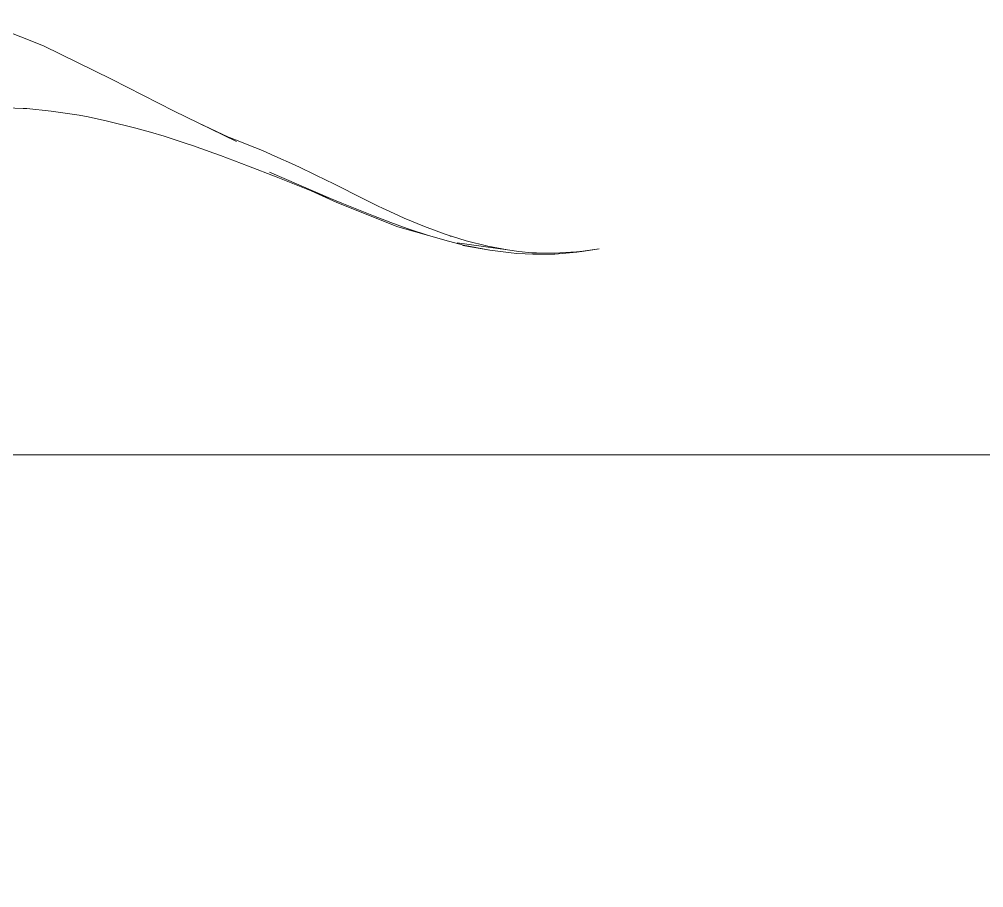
# Model space of a CAD drawing. Header units: inches. Extents: x 249 to 1192, y -18 to 440.
# Drawn here: x 629.0935 to 629.3879, y 185.7296 to 185.9947 of the extents above; entities that cross this region are included whole.
import ezdxf

# ---------------------------------------------------------------- set-up
doc = ezdxf.new("R2010")
doc.units = ezdxf.units.IN
doc.header["$MEASUREMENT"] = 0
for name, color, linetype, lineweight in [('BALOK', 3, 'Continuous', 20), ('DINDING', 6, 'Continuous', 0), ('VEGETASI', 60, 'Continuous', 0)]:
    doc.layers.add(name, color=color, linetype=linetype, lineweight=lineweight)

# ---------------------------------------------------------------- blocks, each defined once
blk = doc.blocks.new('tanaman')
for p, q in [((585.08549, 359.95492), (585.10585, 359.96305)), ((585.06469, 359.9448), (585.08549, 359.95492)), ((585.06469, 359.9448), (585.04555, 359.93495)), ((585.09055, 359.93578), (585.08315, 359.93504)), ((585.09172, 359.93585), (585.09055, 359.93578)), ((585.10353, 359.93625), (585.09172, 359.93585)), ((585.04555, 359.93495), (585.0383, 359.93142)), ((585.07187, 359.93325), (585.06591, 359.93199)), ((585.07454, 359.93374), (585.07187, 359.93325)), ((585.08315, 359.93504), (585.07454, 359.93374)), ((585.0383, 359.93142), (585.02654, 359.92569)), ((585.0383, 359.93142), (585.02897, 359.9271)), ((585.05727, 359.92983), (585.0528, 359.92858)), ((585.06591, 359.93199), (585.05727, 359.92983)), ((585.02734, 359.92648), (585.02897, 359.9271)), ((585.02897, 359.9271), (585.02839, 359.92683)), ((585.04864, 359.92732), (585.04219, 359.92525)), ((585.0528, 359.92858), (585.04864, 359.92732)), ((585.01865, 359.92294), (585.02098, 359.92392)), ((585.02098, 359.92392), (585.02734, 359.92648)), ((585.04002, 359.92451), (585.03344, 359.92219)), ((585.04219, 359.92525), (585.04002, 359.92451)), ((585.00886, 359.91859), (585.01481, 359.92128)), ((585.01481, 359.92128), (585.01865, 359.92294)), ((585.03145, 359.92147), (585.02293, 359.91825)), ((585.03344, 359.92219), (585.03145, 359.92147)), ((585.00692, 359.91768), (585.00886, 359.91859)), ((585.02293, 359.91825), (585.01448, 359.91494)), ((584.9979, 359.90829), (585.0165, 359.9164)), ((584.99858, 359.91364), (585.00314, 359.91588)), ((585.00314, 359.91588), (585.00692, 359.91768)), ((585.01448, 359.91494), (585.01393, 359.91472)), ((584.987, 359.90781), (584.99767, 359.91319)), ((584.99767, 359.91319), (584.99858, 359.91364)), ((585.01393, 359.91472), (585.00374, 359.91063)), ((584.99588, 359.90708), (585.00374, 359.91063)), ((585.00374, 359.91063), (584.99901, 359.90874)), ((584.99588, 359.90708), (584.97728, 359.8997)), ((584.98156, 359.90517), (584.9837, 359.9062)), ((584.9837, 359.9062), (584.987, 359.90781)), ((584.99444, 359.90692), (584.9898, 359.90511)), ((584.9979, 359.90829), (584.99444, 359.90692)), ((584.99901, 359.90874), (584.9979, 359.90829)), ((584.97535, 359.90234), (584.98129, 359.90504)), ((584.98476, 359.90306), (584.97943, 359.90099)), ((584.98129, 359.90504), (584.98156, 359.90517)), ((584.9898, 359.90511), (584.98476, 359.90306)), ((584.96921, 359.89978), (584.97535, 359.90234)), ((584.97943, 359.90099), (584.97556, 359.89957)), ((584.96132, 359.89692), (584.96289, 359.89744)), ((584.96289, 359.89744), (584.96921, 359.89978)), ((584.96796, 359.89703), (584.97728, 359.8997)), ((584.97382, 359.89896), (584.96796, 359.89703)), ((584.97413, 359.89907), (584.97382, 359.89896)), ((584.97556, 359.89957), (584.97413, 359.89907)), ((584.95922, 359.89478), (584.94383, 359.89263)), ((584.94983, 359.89373), (584.95642, 359.8954)), ((584.95642, 359.8954), (584.96092, 359.89679)), ((584.96188, 359.89527), (584.95681, 359.89402)), ((584.96092, 359.89679), (584.96132, 359.89692)), ((584.96092, 359.89679), (584.96132, 359.89692)), ((584.96092, 359.89679), (584.96132, 359.89692)), ((584.96092, 359.89679), (584.96132, 359.89692)), ((584.96092, 359.89679), (584.96132, 359.89692)), ((584.96092, 359.89679), (584.96128, 359.89687)), ((584.96128, 359.89687), (584.96132, 359.89692)), ((584.96796, 359.89703), (584.96188, 359.89527)), ((584.91589, 359.89296), (584.92079, 359.89228)), ((584.92047, 359.89226), (584.91589, 359.89296)), ((584.92265, 359.89197), (584.92047, 359.89226)), ((584.92079, 359.89228), (584.92276, 359.89204)), ((584.92936, 359.89138), (584.92265, 359.89197)), ((584.92276, 359.89204), (584.92959, 359.89161)), ((584.93605, 359.8913), (584.92936, 359.89138)), ((584.92959, 359.89161), (584.93501, 359.8917)), ((584.93501, 359.8917), (584.93639, 359.89178)), ((584.93839, 359.89139), (584.93605, 359.8913)), ((584.93639, 359.89178), (584.94037, 359.89214)), ((584.941, 359.89156), (584.93839, 359.89139)), ((584.94383, 359.89263), (584.94037, 359.89214)), ((584.94267, 359.89171), (584.941, 359.89156)), ((584.94921, 359.89254), (584.94267, 359.89171)), ((584.94383, 359.89263), (584.94983, 359.89373)), ((584.94921, 359.89254), (584.95744, 359.89396)), ((584.95562, 359.89375), (584.94921, 359.89254)), ((584.95681, 359.89402), (584.95562, 359.89375))]:
    blk.add_line(p, q)
blk = doc.blocks.new('ampak samping')
at = {"layer": 'BALOK'}
blk.add_lwpolyline([(629.8803, 184.66173), (629.8803, 185.86173), (628.62979, 185.86173)], dxfattribs=at)
at = {"layer": 'VEGETASI', "xscale": -1}
blk.add_blockref('tanaman', (1214.18632, -173.96832), dxfattribs=at)

msp = doc.modelspace()

# ---------------------------------------------------------------- block references
at = {"layer": 'DINDING'}
msp.add_blockref('ampak samping', (0, 0), dxfattribs=at)

doc.saveas('drawing.dxf')
